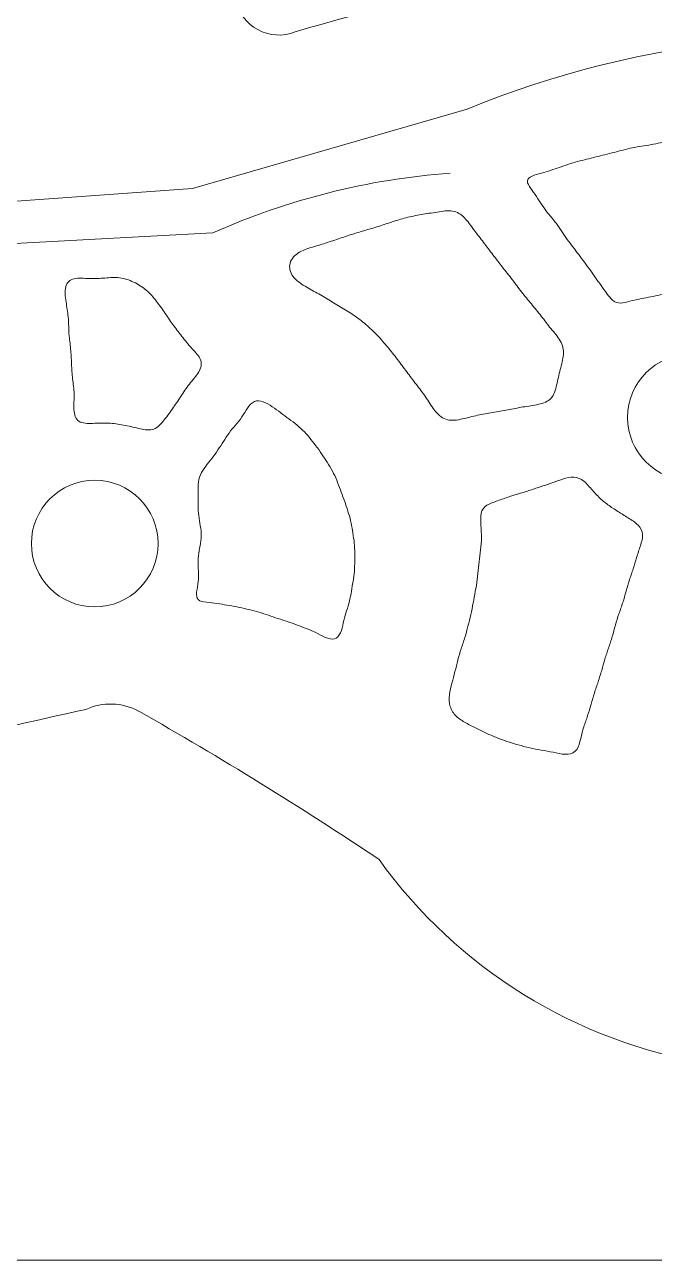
# Model space of a CAD drawing. Header units: inches. Extents: x 36 to 79.2, y 17.3 to 55.9.
# Drawn here: x 48.42 to 55.87, y 17.31 to 31.94 of the extents above; entities that cross this region are included whole.
import ezdxf

# ---------------------------------------------------------------- set-up
doc = ezdxf.new("R2010")
doc.units = ezdxf.units.IN
for name, color, linetype, lineweight in [('01_ORIGINAL_CAD', 7, 'CONTINUOUS', 20), ('10_EXTENSION_MASSES', 7, 'CONTINUOUS', 15), ('11_NODAL_COURTS', 7, 'CONTINUOUS', 15)]:
    doc.layers.add(name, color=color, linetype=linetype, lineweight=lineweight)

msp = doc.modelspace()

# ---------------------------------------------------------------- linework, layer by layer
at = {"layer": '01_ORIGINAL_CAD'}
msp.add_line((71.442, 17.312), (36.248, 17.312), dxfattribs=at)
for points in [[(59.998, 35.322), (60.235, 35.059), (61.831, 36.816), (61.933, 37.418, -0.214593), (63.522, 35.602, 0.212382), (64.188, 33.517, -0.642649), (62.166, 32.15, 0.132984), (51.615, 31.858, -0.471407), (50.913, 32.245)], [(53.65, 30.945, -0.14301), (60.243, 31.63, -0.286424), (65.36, 28.431), (66.481, 23.89, -0.272091), (64.9, 18.954), (63.661, 17.533)], [(53.65, 30.945), (50.4, 30.004), (48.095, 29.84), (45.427, 29.473), (42.376, 26.597), (41.758, 26.597, -0.10797), (36.248, 22.954)]]:
    msp.add_lwpolyline(points, format="xyb", dxfattribs=at)
msp.add_lwpolyline([(46.027, 28.759), (46.027, 29.23), (50.643, 29.479)], dxfattribs=at)
for centre, radius, start, end in [((54.073, 21.787), 8.422, 94.2501, 114.0352), ((49.433, 23.211), 0.689, 61.2688, 115.2094), ((83.889, -134.15), 161.762, 102.40484, 103.75801), ((27.349, -15.654), 45.391, 56.1832, 60.407), ((57.468, 25.543), 5.979, 215.6658, 260.7622)]:
    msp.add_arc(centre, radius, start, end, dxfattribs=at)
at = {"layer": '10_EXTENSION_MASSES'}
for points, knots in [([(54.403, 30.004), (54.382, 30.036), (54.363, 30.067), (54.364, 30.093), (54.366, 30.118), (54.388, 30.138), (54.42, 30.152), (54.451, 30.167), (54.492, 30.177), (54.53, 30.187), (54.568, 30.197), (54.604, 30.208), (54.639, 30.219), (54.674, 30.231), (54.709, 30.243), (54.744, 30.255), (54.779, 30.267), (54.815, 30.28), (54.85, 30.291), (54.886, 30.303), (54.921, 30.314), (54.957, 30.324), (54.993, 30.333), (55.029, 30.342), (55.065, 30.351), (55.101, 30.36), (55.137, 30.369), (55.173, 30.378), (55.209, 30.387), (55.245, 30.396), (55.281, 30.405), (55.318, 30.414), (55.354, 30.423), (55.39, 30.432), (55.426, 30.441), (55.462, 30.451), (55.498, 30.46), (55.534, 30.469), (55.57, 30.479), (55.606, 30.486), (55.643, 30.494), (55.68, 30.5), (55.716, 30.506), (55.753, 30.511), (55.79, 30.518), (55.827, 30.524), (55.864, 30.531), (55.901, 30.538), (55.937, 30.546), (55.974, 30.553), (56.01, 30.561), (56.047, 30.567), (56.084, 30.573), (56.121, 30.578), (56.158, 30.584), (56.195, 30.59), (56.231, 30.597), (56.268, 30.602), (56.305, 30.608), (56.343, 30.611), (56.38, 30.616), (56.417, 30.621), (56.453, 30.629), (56.49, 30.633), (56.527, 30.638), (56.565, 30.64), (56.604, 30.646), (56.644, 30.651), (56.684, 30.661), (56.719, 30.664), (56.754, 30.667), (56.784, 30.663), (56.797, 30.643), (56.809, 30.622), (56.806, 30.585), (56.796, 30.548), (56.787, 30.51), (56.772, 30.472), (56.76, 30.436), (56.748, 30.399), (56.738, 30.363), (56.729, 30.328), (56.72, 30.292), (56.711, 30.256), (56.702, 30.22), (56.693, 30.184), (56.683, 30.149), (56.672, 30.113), (56.661, 30.077), (56.651, 30.042), (56.64, 30.006), (56.63, 29.97), (56.621, 29.934), (56.61, 29.898), (56.6, 29.863), (56.589, 29.827), (56.579, 29.792), (56.568, 29.756), (56.559, 29.72), (56.549, 29.684), (56.539, 29.648), (56.528, 29.613), (56.517, 29.577), (56.507, 29.541), (56.497, 29.506), (56.487, 29.47), (56.477, 29.434), (56.466, 29.398), (56.456, 29.363), (56.446, 29.327), (56.435, 29.291), (56.425, 29.255), (56.415, 29.22), (56.404, 29.184), (56.394, 29.149), (56.384, 29.113), (56.373, 29.077), (56.364, 29.041), (56.355, 29.004), (56.348, 28.967), (56.335, 28.932), (56.323, 28.897), (56.305, 28.865), (56.279, 28.842), (56.252, 28.819), (56.218, 28.805), (56.181, 28.797), (56.145, 28.788), (56.107, 28.783), (56.07, 28.777), (56.033, 28.77), (55.997, 28.761), (55.961, 28.752), (55.925, 28.743), (55.888, 28.735), (55.852, 28.727), (55.816, 28.72), (55.779, 28.713), (55.743, 28.706), (55.706, 28.699), (55.669, 28.693), (55.632, 28.684), (55.595, 28.675), (55.558, 28.663), (55.522, 28.656), (55.486, 28.648), (55.451, 28.644), (55.42, 28.654), (55.389, 28.664), (55.362, 28.688), (55.338, 28.717), (55.314, 28.745), (55.292, 28.778), (55.27, 28.81), (55.248, 28.841), (55.225, 28.871), (55.203, 28.902), (55.181, 28.932), (55.16, 28.963), (55.139, 28.994), (55.117, 29.025), (55.096, 29.055), (55.073, 29.086), (55.051, 29.116), (55.028, 29.146), (55.005, 29.176), (54.983, 29.206), (54.96, 29.236), (54.937, 29.267), (54.915, 29.297), (54.892, 29.327), (54.869, 29.357), (54.847, 29.387), (54.824, 29.417), (54.803, 29.448), (54.782, 29.479), (54.761, 29.51), (54.74, 29.541), (54.719, 29.573), (54.697, 29.604), (54.673, 29.633), (54.649, 29.663), (54.623, 29.692), (54.6, 29.722), (54.576, 29.751), (54.554, 29.782), (54.533, 29.813), (54.513, 29.844), (54.493, 29.876), (54.471, 29.908), (54.449, 29.94), (54.425, 29.972), (54.403, 30.004)], [0, 0, 0, 0, 0.015625, 0.015625, 0.015625, 0.03125, 0.03125, 0.03125, 0.046875, 0.046875, 0.046875, 0.0625, 0.0625, 0.0625, 0.078125, 0.078125, 0.078125, 0.09375, 0.09375, 0.09375, 0.109375, 0.109375, 0.109375, 0.125, 0.125, 0.125, 0.140625, 0.140625, 0.140625, 0.15625, 0.15625, 0.15625, 0.171875, 0.171875, 0.171875, 0.1875, 0.1875, 0.1875, 0.203125, 0.203125, 0.203125, 0.21875, 0.21875, 0.21875, 0.234375, 0.234375, 0.234375, 0.25, 0.25, 0.25, 0.265625, 0.265625, 0.265625, 0.28125, 0.28125, 0.28125, 0.296875, 0.296875, 0.296875, 0.3125, 0.3125, 0.3125, 0.328125, 0.328125, 0.328125, 0.34375, 0.34375, 0.34375, 0.359375, 0.359375, 0.359375, 0.375, 0.375, 0.375, 0.390625, 0.390625, 0.390625, 0.40625, 0.40625, 0.40625, 0.421875, 0.421875, 0.421875, 0.4375, 0.4375, 0.4375, 0.453125, 0.453125, 0.453125, 0.46875, 0.46875, 0.46875, 0.484375, 0.484375, 0.484375, 0.5, 0.5, 0.5, 0.515625, 0.515625, 0.515625, 0.53125, 0.53125, 0.53125, 0.546875, 0.546875, 0.546875, 0.5625, 0.5625, 0.5625, 0.578125, 0.578125, 0.578125, 0.59375, 0.59375, 0.59375, 0.609375, 0.609375, 0.609375, 0.625, 0.625, 0.625, 0.640625, 0.640625, 0.640625, 0.65625, 0.65625, 0.65625, 0.671875, 0.671875, 0.671875, 0.6875, 0.6875, 0.6875, 0.703125, 0.703125, 0.703125, 0.71875, 0.71875, 0.71875, 0.734375, 0.734375, 0.734375, 0.75, 0.75, 0.75, 0.765625, 0.765625, 0.765625, 0.78125, 0.78125, 0.78125, 0.796875, 0.796875, 0.796875, 0.8125, 0.8125, 0.8125, 0.828125, 0.828125, 0.828125, 0.84375, 0.84375, 0.84375, 0.859375, 0.859375, 0.859375, 0.875, 0.875, 0.875, 0.890625, 0.890625, 0.890625, 0.90625, 0.90625, 0.90625, 0.921875, 0.921875, 0.921875, 0.9375, 0.9375, 0.9375, 0.953125, 0.953125, 0.953125, 0.96875, 0.96875, 0.96875, 0.984375, 0.984375, 0.984375, 1, 1, 1, 1]), ([(51.572, 29.16), (51.6, 29.208), (51.654, 29.245), (51.712, 29.271), (51.77, 29.298), (51.831, 29.314), (51.889, 29.331), (51.948, 29.348), (52.005, 29.367), (52.063, 29.386), (52.12, 29.405), (52.177, 29.425), (52.235, 29.444), (52.292, 29.463), (52.35, 29.481), (52.408, 29.498), (52.466, 29.515), (52.525, 29.532), (52.582, 29.549), (52.64, 29.567), (52.698, 29.587), (52.755, 29.606), (52.813, 29.625), (52.871, 29.643), (52.929, 29.658), (52.988, 29.673), (53.047, 29.685), (53.109, 29.696), (53.17, 29.706), (53.234, 29.715), (53.297, 29.725), (53.36, 29.735), (53.424, 29.746), (53.478, 29.737), (53.532, 29.728), (53.578, 29.7), (53.618, 29.659), (53.659, 29.618), (53.695, 29.564), (53.733, 29.513), (53.77, 29.462), (53.809, 29.414), (53.846, 29.365), (53.884, 29.317), (53.92, 29.268), (53.957, 29.219), (53.994, 29.17), (54.031, 29.121), (54.069, 29.073), (54.107, 29.025), (54.146, 28.977), (54.183, 28.928), (54.22, 28.879), (54.256, 28.83), (54.294, 28.781), (54.332, 28.732), (54.372, 28.685), (54.411, 28.637), (54.451, 28.589), (54.491, 28.541), (54.529, 28.493), (54.566, 28.444), (54.603, 28.394), (54.642, 28.346), (54.682, 28.298), (54.725, 28.251), (54.753, 28.2), (54.781, 28.149), (54.793, 28.095), (54.79, 28.038), (54.787, 27.981), (54.768, 27.92), (54.753, 27.86), (54.737, 27.799), (54.725, 27.737), (54.71, 27.677), (54.696, 27.617), (54.68, 27.559), (54.645, 27.52), (54.609, 27.482), (54.555, 27.462), (54.496, 27.449), (54.437, 27.435), (54.374, 27.427), (54.312, 27.417), (54.251, 27.407), (54.192, 27.395), (54.132, 27.384), (54.073, 27.373), (54.013, 27.363), (53.953, 27.353), (53.894, 27.343), (53.834, 27.332), (53.775, 27.319), (53.715, 27.305), (53.655, 27.289), (53.594, 27.276), (53.533, 27.262), (53.471, 27.252), (53.417, 27.266), (53.364, 27.279), (53.317, 27.317), (53.278, 27.363), (53.239, 27.41), (53.206, 27.465), (53.172, 27.517), (53.137, 27.57), (53.1, 27.619), (53.062, 27.668), (53.024, 27.717), (52.986, 27.765), (52.95, 27.815), (52.913, 27.864), (52.877, 27.914), (52.84, 27.963), (52.803, 28.012), (52.765, 28.06), (52.726, 28.108), (52.687, 28.155), (52.647, 28.202), (52.605, 28.248), (52.562, 28.293), (52.518, 28.337), (52.471, 28.378), (52.424, 28.419), (52.376, 28.457), (52.325, 28.493), (52.275, 28.528), (52.223, 28.56), (52.17, 28.592), (52.118, 28.623), (52.065, 28.655), (52.013, 28.686), (51.961, 28.717), (51.909, 28.748), (51.855, 28.778), (51.801, 28.808), (51.746, 28.837), (51.693, 28.873), (51.641, 28.909), (51.592, 28.951), (51.568, 29.002), (51.544, 29.053), (51.545, 29.112), (51.572, 29.16)], [0, 0, 0, 0, 0.020833, 0.020833, 0.020833, 0.041667, 0.041667, 0.041667, 0.0625, 0.0625, 0.0625, 0.083333, 0.083333, 0.083333, 0.104167, 0.104167, 0.104167, 0.125, 0.125, 0.125, 0.145833, 0.145833, 0.145833, 0.166667, 0.166667, 0.166667, 0.1875, 0.1875, 0.1875, 0.208333, 0.208333, 0.208333, 0.229167, 0.229167, 0.229167, 0.25, 0.25, 0.25, 0.270833, 0.270833, 0.270833, 0.291667, 0.291667, 0.291667, 0.3125, 0.3125, 0.3125, 0.333333, 0.333333, 0.333333, 0.354167, 0.354167, 0.354167, 0.375, 0.375, 0.375, 0.395833, 0.395833, 0.395833, 0.416667, 0.416667, 0.416667, 0.4375, 0.4375, 0.4375, 0.458333, 0.458333, 0.458333, 0.479167, 0.479167, 0.479167, 0.5, 0.5, 0.5, 0.520833, 0.520833, 0.520833, 0.541667, 0.541667, 0.541667, 0.5625, 0.5625, 0.5625, 0.583333, 0.583333, 0.583333, 0.604167, 0.604167, 0.604167, 0.625, 0.625, 0.625, 0.645833, 0.645833, 0.645833, 0.666667, 0.666667, 0.666667, 0.6875, 0.6875, 0.6875, 0.708333, 0.708333, 0.708333, 0.729167, 0.729167, 0.729167, 0.75, 0.75, 0.75, 0.770833, 0.770833, 0.770833, 0.791667, 0.791667, 0.791667, 0.8125, 0.8125, 0.8125, 0.833333, 0.833333, 0.833333, 0.854167, 0.854167, 0.854167, 0.875, 0.875, 0.875, 0.895833, 0.895833, 0.895833, 0.916667, 0.916667, 0.916667, 0.9375, 0.9375, 0.9375, 0.958333, 0.958333, 0.958333, 0.979167, 0.979167, 0.979167, 1, 1, 1, 1]), ([(49.058, 27.248), (49.018, 27.274), (49.003, 27.326), (48.999, 27.385), (48.995, 27.445), (49.003, 27.51), (49.002, 27.572), (49, 27.634), (48.99, 27.691), (48.983, 27.749), (48.976, 27.807), (48.973, 27.867), (48.97, 27.927), (48.968, 27.987), (48.966, 28.047), (48.96, 28.106), (48.955, 28.165), (48.945, 28.223), (48.94, 28.282), (48.936, 28.342), (48.937, 28.402), (48.933, 28.461), (48.928, 28.52), (48.918, 28.577), (48.909, 28.639), (48.899, 28.701), (48.89, 28.768), (48.898, 28.822), (48.907, 28.875), (48.935, 28.914), (48.982, 28.931), (49.029, 28.948), (49.095, 28.941), (49.159, 28.939), (49.224, 28.937), (49.285, 28.938), (49.344, 28.943), (49.403, 28.947), (49.46, 28.954), (49.517, 28.949), (49.574, 28.945), (49.63, 28.928), (49.685, 28.905), (49.739, 28.882), (49.792, 28.851), (49.838, 28.814), (49.885, 28.776), (49.925, 28.732), (49.962, 28.685), (49.999, 28.639), (50.034, 28.59), (50.067, 28.542), (50.101, 28.493), (50.133, 28.443), (50.168, 28.395), (50.203, 28.347), (50.24, 28.3), (50.277, 28.253), (50.314, 28.205), (50.35, 28.157), (50.392, 28.111), (50.434, 28.065), (50.48, 28.021), (50.498, 27.975), (50.515, 27.929), (50.504, 27.881), (50.476, 27.833), (50.448, 27.785), (50.403, 27.737), (50.365, 27.688), (50.327, 27.64), (50.295, 27.591), (50.263, 27.542), (50.231, 27.493), (50.199, 27.445), (50.164, 27.395), (50.129, 27.345), (50.092, 27.293), (50.054, 27.248), (50.015, 27.202), (49.975, 27.163), (49.926, 27.15), (49.877, 27.137), (49.819, 27.151), (49.761, 27.164), (49.702, 27.178), (49.643, 27.192), (49.585, 27.203), (49.527, 27.215), (49.47, 27.224), (49.41, 27.226), (49.35, 27.229), (49.287, 27.225), (49.224, 27.223), (49.161, 27.221), (49.097, 27.221), (49.058, 27.248)], [0, 0, 0, 0, 0.03125, 0.03125, 0.03125, 0.0625, 0.0625, 0.0625, 0.09375, 0.09375, 0.09375, 0.125, 0.125, 0.125, 0.15625, 0.15625, 0.15625, 0.1875, 0.1875, 0.1875, 0.21875, 0.21875, 0.21875, 0.25, 0.25, 0.25, 0.28125, 0.28125, 0.28125, 0.3125, 0.3125, 0.3125, 0.34375, 0.34375, 0.34375, 0.375, 0.375, 0.375, 0.40625, 0.40625, 0.40625, 0.4375, 0.4375, 0.4375, 0.46875, 0.46875, 0.46875, 0.5, 0.5, 0.5, 0.53125, 0.53125, 0.53125, 0.5625, 0.5625, 0.5625, 0.59375, 0.59375, 0.59375, 0.625, 0.625, 0.625, 0.65625, 0.65625, 0.65625, 0.6875, 0.6875, 0.6875, 0.71875, 0.71875, 0.71875, 0.75, 0.75, 0.75, 0.78125, 0.78125, 0.78125, 0.8125, 0.8125, 0.8125, 0.84375, 0.84375, 0.84375, 0.875, 0.875, 0.875, 0.90625, 0.90625, 0.90625, 0.9375, 0.9375, 0.9375, 0.96875, 0.96875, 0.96875, 1, 1, 1, 1]), ([(50.509, 26.64), (50.527, 26.675), (50.552, 26.707), (50.577, 26.739), (50.602, 26.771), (50.627, 26.802), (50.651, 26.834), (50.675, 26.867), (50.697, 26.9), (50.719, 26.933), (50.741, 26.967), (50.762, 27.001), (50.784, 27.034), (50.806, 27.068), (50.828, 27.101), (50.853, 27.133), (50.878, 27.165), (50.905, 27.195), (50.931, 27.227), (50.956, 27.258), (50.981, 27.291), (51.003, 27.325), (51.025, 27.36), (51.046, 27.397), (51.07, 27.428), (51.095, 27.459), (51.124, 27.483), (51.158, 27.49), (51.192, 27.497), (51.23, 27.485), (51.266, 27.468), (51.303, 27.45), (51.337, 27.426), (51.371, 27.402), (51.405, 27.378), (51.438, 27.354), (51.47, 27.33), (51.503, 27.306), (51.535, 27.283), (51.567, 27.258), (51.599, 27.234), (51.631, 27.209), (51.661, 27.183), (51.691, 27.157), (51.719, 27.13), (51.746, 27.101), (51.772, 27.072), (51.797, 27.04), (51.822, 27.008), (51.847, 26.976), (51.871, 26.945), (51.895, 26.912), (51.918, 26.879), (51.94, 26.846), (51.962, 26.813), (51.984, 26.779), (52.006, 26.745), (52.026, 26.711), (52.047, 26.676), (52.067, 26.641), (52.084, 26.604), (52.101, 26.568), (52.115, 26.531), (52.129, 26.493), (52.144, 26.456), (52.159, 26.419), (52.172, 26.382), (52.186, 26.345), (52.199, 26.308), (52.212, 26.27), (52.224, 26.232), (52.238, 26.195), (52.249, 26.157), (52.261, 26.119), (52.271, 26.081), (52.279, 26.042), (52.287, 26.003), (52.292, 25.964), (52.299, 25.925), (52.305, 25.885), (52.312, 25.846), (52.316, 25.807), (52.32, 25.767), (52.321, 25.726), (52.321, 25.685), (52.321, 25.644), (52.321, 25.603), (52.321, 25.562), (52.32, 25.521), (52.32, 25.48), (52.315, 25.441), (52.311, 25.401), (52.303, 25.362), (52.296, 25.323), (52.29, 25.284), (52.284, 25.244), (52.277, 25.205), (52.27, 25.166), (52.261, 25.127), (52.251, 25.089), (52.24, 25.051), (52.228, 25.014), (52.217, 24.976), (52.206, 24.938), (52.195, 24.9), (52.186, 24.86), (52.176, 24.82), (52.168, 24.778), (52.152, 24.742), (52.135, 24.707), (52.111, 24.679), (52.08, 24.67), (52.049, 24.661), (52.011, 24.672), (51.973, 24.689), (51.936, 24.705), (51.899, 24.728), (51.862, 24.746), (51.824, 24.764), (51.787, 24.777), (51.75, 24.792), (51.713, 24.806), (51.676, 24.821), (51.639, 24.835), (51.602, 24.85), (51.564, 24.862), (51.526, 24.875), (51.489, 24.888), (51.451, 24.9), (51.413, 24.912), (51.376, 24.925), (51.338, 24.937), (51.3, 24.95), (51.263, 24.963), (51.225, 24.976), (51.188, 24.987), (51.15, 24.999), (51.111, 25.009), (51.072, 25.018), (51.034, 25.027), (50.995, 25.035), (50.956, 25.044), (50.917, 25.052), (50.878, 25.059), (50.839, 25.066), (50.8, 25.073), (50.761, 25.079), (50.721, 25.085), (50.682, 25.091), (50.641, 25.097), (50.599, 25.102), (50.557, 25.106), (50.514, 25.109), (50.487, 25.123), (50.46, 25.138), (50.449, 25.164), (50.449, 25.198), (50.449, 25.232), (50.46, 25.275), (50.465, 25.317), (50.471, 25.359), (50.472, 25.4), (50.471, 25.442), (50.471, 25.483), (50.469, 25.524), (50.468, 25.565), (50.468, 25.605), (50.47, 25.646), (50.476, 25.685), (50.481, 25.724), (50.491, 25.763), (50.498, 25.802), (50.504, 25.842), (50.508, 25.882), (50.505, 25.922), (50.503, 25.962), (50.496, 26.002), (50.489, 26.041), (50.482, 26.081), (50.475, 26.12), (50.472, 26.16), (50.469, 26.2), (50.47, 26.241), (50.47, 26.282), (50.47, 26.323), (50.47, 26.365), (50.469, 26.406), (50.469, 26.447), (50.467, 26.489), (50.472, 26.528), (50.478, 26.568), (50.49, 26.605), (50.509, 26.64)], [0, 0, 0, 0, 0.015625, 0.015625, 0.015625, 0.03125, 0.03125, 0.03125, 0.046875, 0.046875, 0.046875, 0.0625, 0.0625, 0.0625, 0.078125, 0.078125, 0.078125, 0.09375, 0.09375, 0.09375, 0.109375, 0.109375, 0.109375, 0.125, 0.125, 0.125, 0.140625, 0.140625, 0.140625, 0.15625, 0.15625, 0.15625, 0.171875, 0.171875, 0.171875, 0.1875, 0.1875, 0.1875, 0.203125, 0.203125, 0.203125, 0.21875, 0.21875, 0.21875, 0.234375, 0.234375, 0.234375, 0.25, 0.25, 0.25, 0.265625, 0.265625, 0.265625, 0.28125, 0.28125, 0.28125, 0.296875, 0.296875, 0.296875, 0.3125, 0.3125, 0.3125, 0.328125, 0.328125, 0.328125, 0.34375, 0.34375, 0.34375, 0.359375, 0.359375, 0.359375, 0.375, 0.375, 0.375, 0.390625, 0.390625, 0.390625, 0.40625, 0.40625, 0.40625, 0.421875, 0.421875, 0.421875, 0.4375, 0.4375, 0.4375, 0.453125, 0.453125, 0.453125, 0.46875, 0.46875, 0.46875, 0.484375, 0.484375, 0.484375, 0.5, 0.5, 0.5, 0.515625, 0.515625, 0.515625, 0.53125, 0.53125, 0.53125, 0.546875, 0.546875, 0.546875, 0.5625, 0.5625, 0.5625, 0.578125, 0.578125, 0.578125, 0.59375, 0.59375, 0.59375, 0.609375, 0.609375, 0.609375, 0.625, 0.625, 0.625, 0.640625, 0.640625, 0.640625, 0.65625, 0.65625, 0.65625, 0.671875, 0.671875, 0.671875, 0.6875, 0.6875, 0.6875, 0.703125, 0.703125, 0.703125, 0.71875, 0.71875, 0.71875, 0.734375, 0.734375, 0.734375, 0.75, 0.75, 0.75, 0.765625, 0.765625, 0.765625, 0.78125, 0.78125, 0.78125, 0.796875, 0.796875, 0.796875, 0.8125, 0.8125, 0.8125, 0.828125, 0.828125, 0.828125, 0.84375, 0.84375, 0.84375, 0.859375, 0.859375, 0.859375, 0.875, 0.875, 0.875, 0.890625, 0.890625, 0.890625, 0.90625, 0.90625, 0.90625, 0.921875, 0.921875, 0.921875, 0.9375, 0.9375, 0.9375, 0.953125, 0.953125, 0.953125, 0.96875, 0.96875, 0.96875, 0.984375, 0.984375, 0.984375, 1, 1, 1, 1]), ([(53.522, 23.756), (53.489, 23.788), (53.465, 23.827), (53.452, 23.87), (53.439, 23.914), (53.437, 23.962), (53.442, 24.009), (53.447, 24.056), (53.459, 24.102), (53.471, 24.148), (53.484, 24.193), (53.496, 24.238), (53.507, 24.283), (53.519, 24.328), (53.529, 24.374), (53.541, 24.419), (53.553, 24.464), (53.567, 24.509), (53.581, 24.553), (53.595, 24.598), (53.61, 24.642), (53.624, 24.687), (53.638, 24.732), (53.649, 24.777), (53.661, 24.822), (53.673, 24.868), (53.684, 24.913), (53.694, 24.959), (53.705, 25.004), (53.714, 25.05), (53.723, 25.096), (53.732, 25.142), (53.74, 25.188), (53.748, 25.234), (53.756, 25.281), (53.765, 25.327), (53.771, 25.374), (53.776, 25.421), (53.78, 25.468), (53.784, 25.515), (53.789, 25.562), (53.795, 25.609), (53.802, 25.656), (53.808, 25.703), (53.815, 25.749), (53.818, 25.796), (53.821, 25.844), (53.82, 25.892), (53.818, 25.942), (53.816, 25.991), (53.812, 26.042), (53.813, 26.09), (53.813, 26.138), (53.818, 26.182), (53.841, 26.213), (53.863, 26.245), (53.902, 26.264), (53.945, 26.281), (53.988, 26.299), (54.035, 26.315), (54.08, 26.331), (54.126, 26.346), (54.17, 26.362), (54.214, 26.376), (54.259, 26.39), (54.303, 26.402), (54.348, 26.416), (54.392, 26.43), (54.437, 26.445), (54.481, 26.46), (54.525, 26.475), (54.569, 26.489), (54.614, 26.504), (54.658, 26.519), (54.702, 26.536), (54.747, 26.552), (54.792, 26.568), (54.839, 26.584), (54.883, 26.587), (54.927, 26.59), (54.968, 26.581), (55.005, 26.557), (55.043, 26.534), (55.076, 26.496), (55.109, 26.459), (55.142, 26.422), (55.174, 26.385), (55.209, 26.351), (55.243, 26.317), (55.279, 26.287), (55.317, 26.259), (55.355, 26.231), (55.395, 26.206), (55.435, 26.181), (55.475, 26.155), (55.515, 26.13), (55.557, 26.103), (55.598, 26.077), (55.642, 26.051), (55.673, 26.019), (55.705, 25.986), (55.725, 25.949), (55.728, 25.907), (55.731, 25.865), (55.716, 25.818), (55.701, 25.773), (55.686, 25.727), (55.671, 25.681), (55.657, 25.636), (55.643, 25.591), (55.63, 25.547), (55.616, 25.502), (55.602, 25.458), (55.586, 25.414), (55.572, 25.369), (55.558, 25.325), (55.545, 25.28), (55.532, 25.235), (55.52, 25.19), (55.507, 25.145), (55.493, 25.101), (55.478, 25.056), (55.462, 25.012), (55.447, 24.968), (55.432, 24.923), (55.419, 24.879), (55.406, 24.834), (55.393, 24.789), (55.382, 24.744), (55.368, 24.699), (55.355, 24.654), (55.34, 24.61), (55.325, 24.565), (55.31, 24.521), (55.294, 24.477), (55.281, 24.432), (55.267, 24.388), (55.256, 24.342), (55.243, 24.298), (55.23, 24.253), (55.216, 24.208), (55.201, 24.163), (55.187, 24.119), (55.171, 24.075), (55.157, 24.03), (55.143, 23.986), (55.131, 23.941), (55.118, 23.896), (55.105, 23.851), (55.092, 23.806), (55.077, 23.762), (55.063, 23.718), (55.046, 23.674), (55.032, 23.629), (55.018, 23.584), (55.006, 23.538), (54.995, 23.491), (54.983, 23.444), (54.972, 23.396), (54.948, 23.363), (54.924, 23.329), (54.888, 23.31), (54.845, 23.305), (54.801, 23.301), (54.752, 23.311), (54.704, 23.321), (54.655, 23.331), (54.609, 23.339), (54.562, 23.348), (54.516, 23.356), (54.471, 23.364), (54.425, 23.374), (54.38, 23.384), (54.334, 23.395), (54.289, 23.407), (54.244, 23.419), (54.199, 23.432), (54.154, 23.446), (54.11, 23.46), (54.066, 23.476), (54.023, 23.493), (53.979, 23.51), (53.936, 23.528), (53.893, 23.547), (53.85, 23.567), (53.807, 23.588), (53.765, 23.609), (53.722, 23.631), (53.679, 23.652), (53.637, 23.676), (53.595, 23.699), (53.554, 23.724), (53.522, 23.756)], [0, 0, 0, 0, 0.015625, 0.015625, 0.015625, 0.03125, 0.03125, 0.03125, 0.046875, 0.046875, 0.046875, 0.0625, 0.0625, 0.0625, 0.078125, 0.078125, 0.078125, 0.09375, 0.09375, 0.09375, 0.109375, 0.109375, 0.109375, 0.125, 0.125, 0.125, 0.140625, 0.140625, 0.140625, 0.15625, 0.15625, 0.15625, 0.171875, 0.171875, 0.171875, 0.1875, 0.1875, 0.1875, 0.203125, 0.203125, 0.203125, 0.21875, 0.21875, 0.21875, 0.234375, 0.234375, 0.234375, 0.25, 0.25, 0.25, 0.265625, 0.265625, 0.265625, 0.28125, 0.28125, 0.28125, 0.296875, 0.296875, 0.296875, 0.3125, 0.3125, 0.3125, 0.328125, 0.328125, 0.328125, 0.34375, 0.34375, 0.34375, 0.359375, 0.359375, 0.359375, 0.375, 0.375, 0.375, 0.390625, 0.390625, 0.390625, 0.40625, 0.40625, 0.40625, 0.421875, 0.421875, 0.421875, 0.4375, 0.4375, 0.4375, 0.453125, 0.453125, 0.453125, 0.46875, 0.46875, 0.46875, 0.484375, 0.484375, 0.484375, 0.5, 0.5, 0.5, 0.515625, 0.515625, 0.515625, 0.53125, 0.53125, 0.53125, 0.546875, 0.546875, 0.546875, 0.5625, 0.5625, 0.5625, 0.578125, 0.578125, 0.578125, 0.59375, 0.59375, 0.59375, 0.609375, 0.609375, 0.609375, 0.625, 0.625, 0.625, 0.640625, 0.640625, 0.640625, 0.65625, 0.65625, 0.65625, 0.671875, 0.671875, 0.671875, 0.6875, 0.6875, 0.6875, 0.703125, 0.703125, 0.703125, 0.71875, 0.71875, 0.71875, 0.734375, 0.734375, 0.734375, 0.75, 0.75, 0.75, 0.765625, 0.765625, 0.765625, 0.78125, 0.78125, 0.78125, 0.796875, 0.796875, 0.796875, 0.8125, 0.8125, 0.8125, 0.828125, 0.828125, 0.828125, 0.84375, 0.84375, 0.84375, 0.859375, 0.859375, 0.859375, 0.875, 0.875, 0.875, 0.890625, 0.890625, 0.890625, 0.90625, 0.90625, 0.90625, 0.921875, 0.921875, 0.921875, 0.9375, 0.9375, 0.9375, 0.953125, 0.953125, 0.953125, 0.96875, 0.96875, 0.96875, 0.984375, 0.984375, 0.984375, 1, 1, 1, 1])]:
    msp.add_open_spline(points, degree=3, knots=knots, dxfattribs=at)
at = {"layer": '11_NODAL_COURTS'}
for centre in [(56.3, 27.294), (49.245, 25.8)]:
    msp.add_circle(centre, 0.75, dxfattribs=at)

doc.saveas('drawing.dxf')
